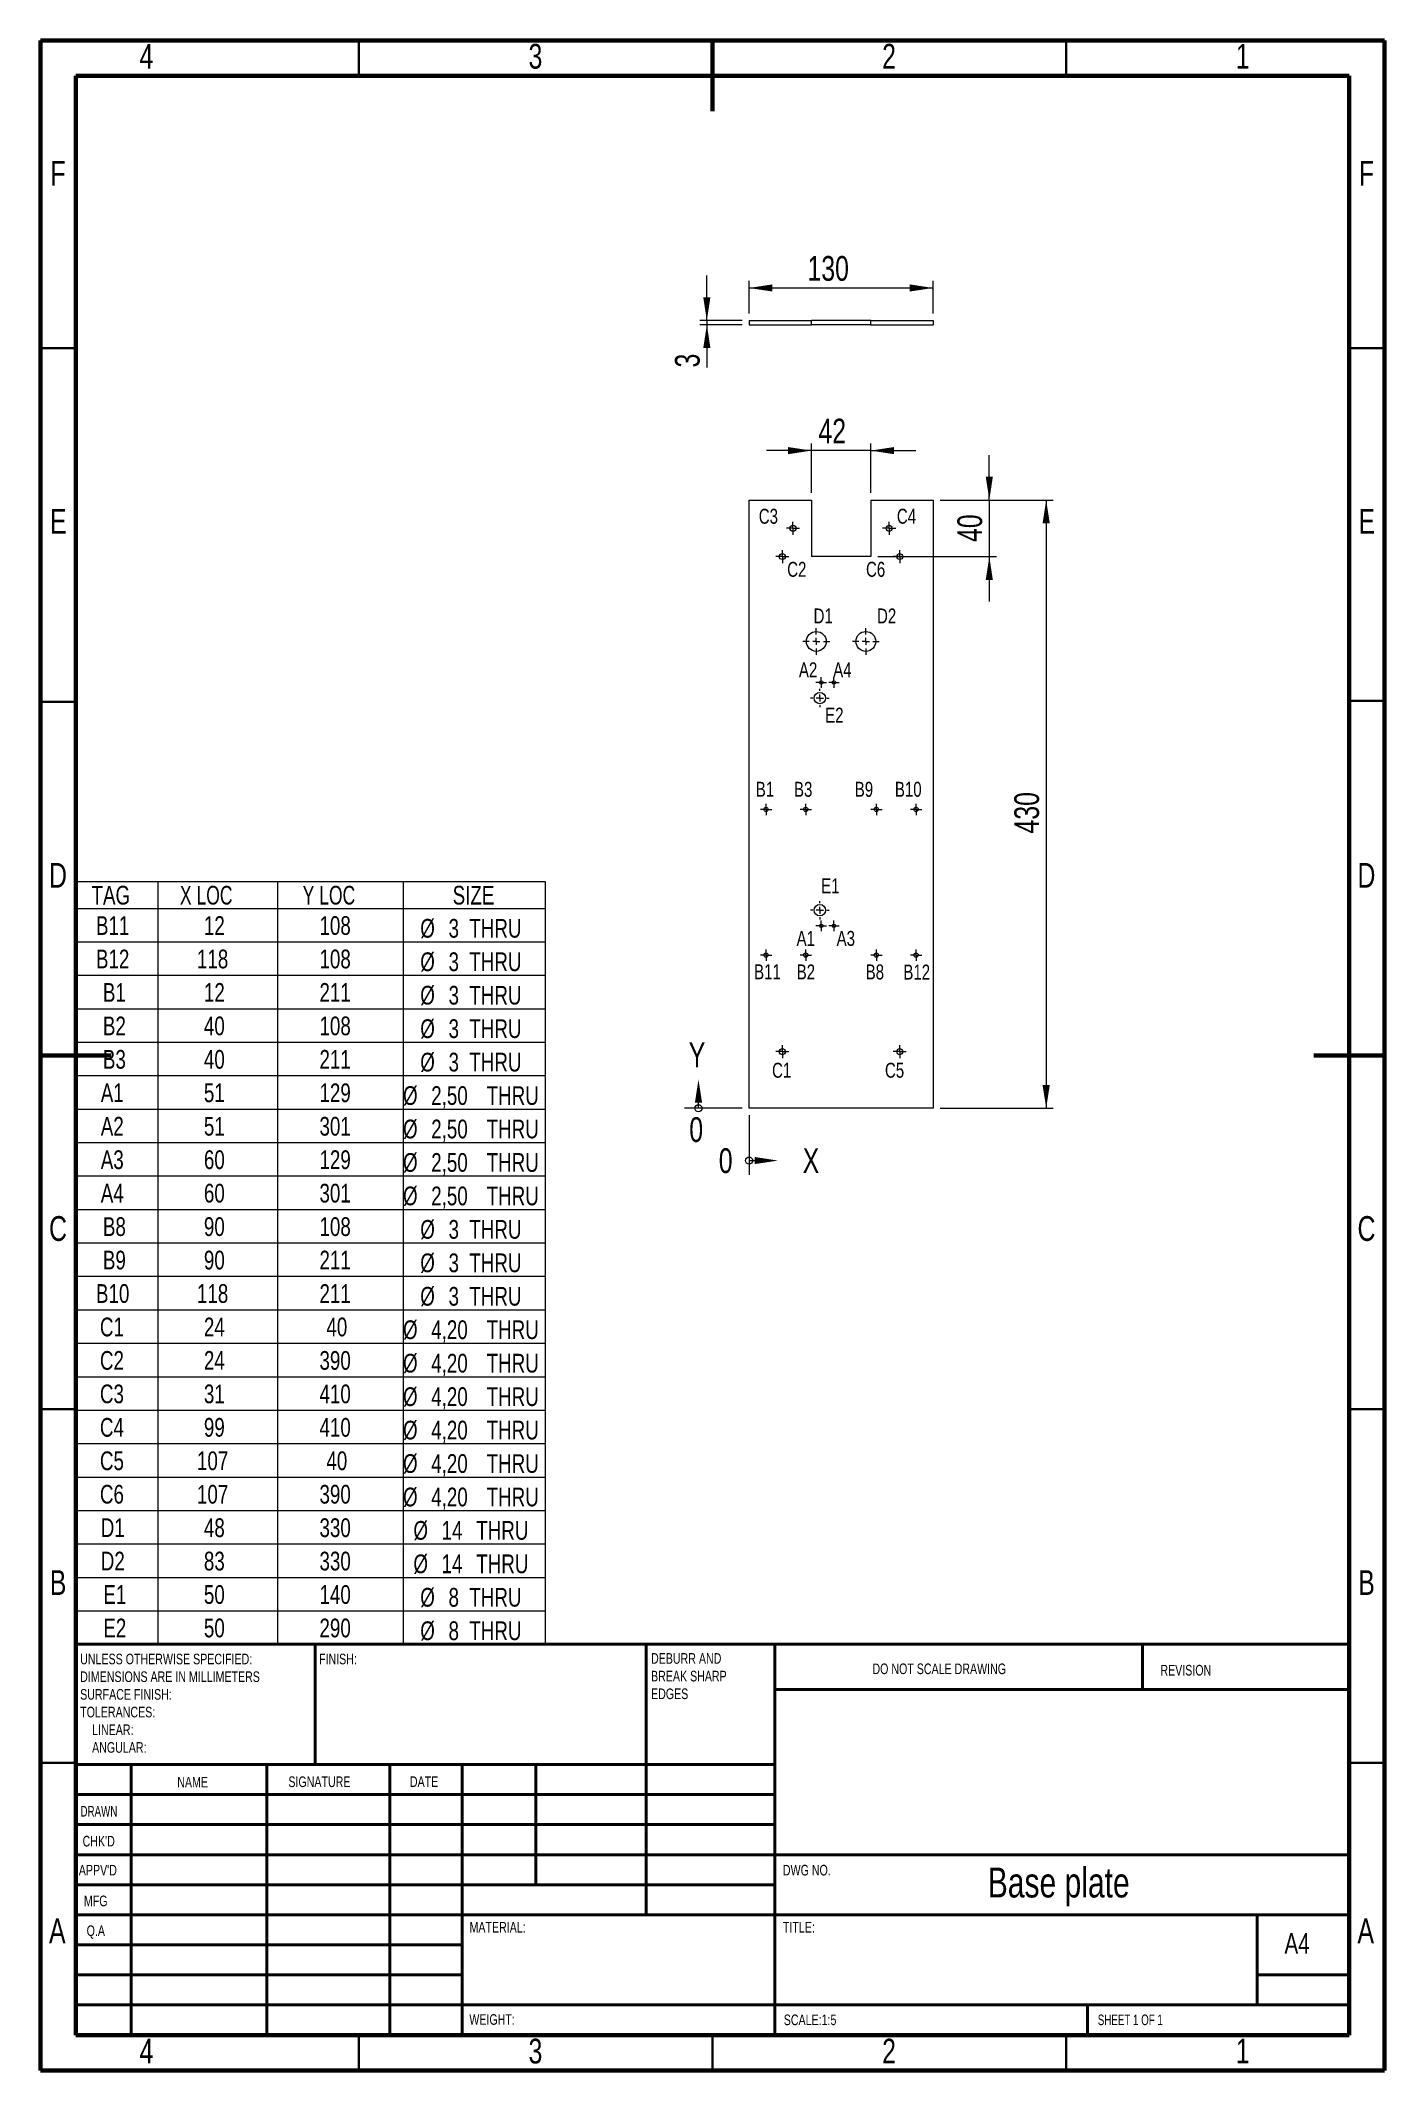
# Model space of a CAD drawing. Header units: millimetres. Extents: x 15 to 205, y 5 to 292.
import ezdxf

# ---------------------------------------------------------------- set-up
doc = ezdxf.new("R2010")
doc.units = ezdxf.units.MM
doc.styles.add('SLDTEXTSTYLE0', font='TXT', dxfattribs={"width": 0.75})
doc.styles.add('SLDTEXTSTYLE1', font='TXT', dxfattribs={"width": 0.686449})
doc.styles.add('SLDTEXTSTYLE2', font='TXT', dxfattribs={"width": 0.6875})
doc.styles.add('SLDTEXTSTYLE3', font='TXT', dxfattribs={"width": 0.7})
doc.dimstyles.new('SLDDIMSTYLE0', dxfattribs={"dimtxt": 3.5, "dimasz": 3.302, "dimexe": 0, "dimexo": 0.0625, "dimgap": 0.875, "dimtad": 1, "dimlfac": 5, "dimrnd": 1e-09, "dimzin": 12, "dimdsep": 46, "dimtxsty": 'SLDTEXTSTYLE0', "dimsah": 1, "dimcen": 0.09, "dimadec": 0, "dimazin": 3, "dimtfac": 1, "dimtofl": 0, "dimtmove": 0, "dimatfit": 3, "dimfxl": 1, "dimfrac": 2, "dimtolj": 1, "dimtzin": 12, "dimarcsym": 0})
doc.dimstyles.new('SLDDIMSTYLE1', dxfattribs={"dimtxt": 3.5, "dimasz": 3.302, "dimexe": 0, "dimexo": 0.0625, "dimgap": 0.875, "dimtad": 1, "dimlfac": 5, "dimrnd": 1e-09, "dimzin": 12, "dimdsep": 46, "dimtxsty": 'SLDTEXTSTYLE0', "dimsah": 1, "dimcen": 0.09, "dimadec": 0, "dimazin": 3, "dimtfac": 1, "dimtmove": 0, "dimatfit": 0, "dimfxl": 1, "dimfrac": 2, "dimtolj": 1, "dimtzin": 12, "dimarcsym": 0})

# ---------------------------------------------------------------- blocks, each defined once
blk = doc.blocks.new('SW_NOTE_0')
at = {"color": 0, "linetype": 'Continuous', "lineweight": 0, "char_height": 1.5, "attachment_point": 1, "style": 'SLDTEXTSTYLE0'}
for s, insert in [('UNLESS OTHERWISE SPECIFIED:', (0, 1.93)), ('DIMENSIONS ARE IN MILLIMETERS', (0, -0.57)), ('TOLERANCES:', (0, -5.57)), ('SURFACE FINISH:', (0, -3.07)), ('LINEAR:', (1.69, -8.07)), ('ANGULAR:', (1.69, -10.57))]:
    blk.add_mtext(s, dxfattribs=dict(at, insert=insert))
blk = doc.blocks.new('SW_NOTE_1')
at = {"color": 0, "linetype": 'Continuous', "lineweight": 0, "char_height": 1.5, "attachment_point": 1, "style": 'SLDTEXTSTYLE0'}
for s, insert in [('DEBURR AND', (0, 1.93)), ('BREAK SHARP', (0, -0.57)), ('EDGES', (0, -3.07))]:
    blk.add_mtext(s, dxfattribs=dict(at, insert=insert))
blk = doc.blocks.new('SW_TABLEANNOTATION_0')
at = {"color": 0, "linetype": 'Continuous', "lineweight": 0}
for p, q in [((0, 0), (0, -107.79)), ((66.41, 0), (0, 0)), ((11.59, 0), (11.59, -3.74)), ((28.49, 0), (28.49, -3.74)), ((46.24, 0), (46.24, -3.74)), ((66.41, -107.79), (66.41, 0)), ((0, -3.74), (66.41, -3.74)), ((11.59, -3.74), (11.59, -107.79)), ((28.49, -3.74), (28.49, -107.79)), ((46.24, -3.74), (46.24, -107.79)), ((0, -8.47), (66.41, -8.47)), ((0, -13.2), (66.41, -13.2)), ((0, -17.93), (66.41, -17.93)), ((0, -22.66), (66.41, -22.66)), ((0, -27.39), (66.41, -27.39)), ((0, -32.12), (66.41, -32.12)), ((0, -36.84), (66.41, -36.84)), ((0, -41.57), (66.41, -41.57)), ((0, -46.3), (66.41, -46.3)), ((0, -51.03), (66.41, -51.03)), ((0, -55.76), (66.41, -55.76)), ((0, -60.49), (66.41, -60.49)), ((0, -65.22), (66.41, -65.22)), ((0, -69.95), (66.41, -69.95)), ((0, -74.68), (66.41, -74.68)), ((0, -79.41), (66.41, -79.41)), ((0, -84.14), (66.41, -84.14)), ((0, -88.87), (66.41, -88.87)), ((0, -93.6), (66.41, -93.6)), ((0, -98.33), (66.41, -98.33)), ((0, -103.06), (66.41, -103.06)), ((0, -107.79), (66.41, -107.79))]:
    blk.add_line(p, q, dxfattribs=at)
at = {"color": 0, "linetype": 'Continuous', "lineweight": 0, "attachment_point": 1}
for s, insert, char_height, style in [('TAG', (2.2, -0.55), 2.646, 'SLDTEXTSTYLE0'), ('X LOC', (14.7, -0.55), 2.646, 'SLDTEXTSTYLE3'), ('Y LOC', (32.05, -0.55), 2.646, 'SLDTEXTSTYLE3'), ('SIZE', (53.26, -0.55), 2.646, 'SLDTEXTSTYLE0'), ('B11', (2.83, -4.84), 2.646, 'SLDTEXTSTYLE0'), ('12', (18.09, -4.84), 2.646, 'SLDTEXTSTYLE0'), ('108', (34.43, -4.84), 2.646, 'SLDTEXTSTYLE0'), ('%%c', (48.68, -5.23), 2.646, 'SLDTEXTSTYLE0'), ('3', (52.68, -5.23), 2.65, 'SLDTEXTSTYLE0'), ('THRU', (55.62, -5.23), 2.646, 'SLDTEXTSTYLE0'), ('B12', (2.83, -9.57), 2.646, 'SLDTEXTSTYLE0'), ('118', (17.11, -9.57), 2.646, 'SLDTEXTSTYLE0'), ('108', (34.43, -9.57), 2.646, 'SLDTEXTSTYLE0'), ('%%c', (48.68, -9.96), 2.646, 'SLDTEXTSTYLE0'), ('3', (52.68, -9.96), 2.65, 'SLDTEXTSTYLE0'), ('THRU', (55.62, -9.96), 2.646, 'SLDTEXTSTYLE0'), ('B1', (3.81, -14.3), 2.646, 'SLDTEXTSTYLE0'), ('12', (18.09, -14.3), 2.646, 'SLDTEXTSTYLE0'), ('211', (34.43, -14.3), 2.646, 'SLDTEXTSTYLE0'), ('%%c', (48.68, -14.69), 2.646, 'SLDTEXTSTYLE0'), ('3', (52.68, -14.69), 2.65, 'SLDTEXTSTYLE0'), ('THRU', (55.62, -14.69), 2.646, 'SLDTEXTSTYLE0'), ('B2', (3.81, -19.03), 2.646, 'SLDTEXTSTYLE0'), ('40', (18.09, -19.03), 2.646, 'SLDTEXTSTYLE0'), ('108', (34.43, -19.03), 2.646, 'SLDTEXTSTYLE0'), ('%%c', (48.68, -19.42), 2.646, 'SLDTEXTSTYLE0'), ('3', (52.68, -19.42), 2.65, 'SLDTEXTSTYLE0'), ('THRU', (55.62, -19.42), 2.646, 'SLDTEXTSTYLE0'), ('B3', (3.81, -23.76), 2.646, 'SLDTEXTSTYLE0'), ('40', (18.09, -23.76), 2.646, 'SLDTEXTSTYLE0'), ('211', (34.43, -23.76), 2.646, 'SLDTEXTSTYLE0'), ('%%c', (48.68, -24.15), 2.646, 'SLDTEXTSTYLE0'), ('3', (52.68, -24.15), 2.65, 'SLDTEXTSTYLE0'), ('THRU', (55.62, -24.15), 2.646, 'SLDTEXTSTYLE0'), ('A1', (3.51, -28.49), 2.646, 'SLDTEXTSTYLE0'), ('51', (18.09, -28.49), 2.646, 'SLDTEXTSTYLE0'), ('129', (34.43, -28.49), 2.646, 'SLDTEXTSTYLE0'), ('%%c', (46.24, -28.88), 2.646, 'SLDTEXTSTYLE0'), ('2,50', (50.23, -28.88), 2.646, 'SLDTEXTSTYLE0'), ('THRU', (58.07, -28.88), 2.646, 'SLDTEXTSTYLE0'), ('A2', (3.51, -33.22), 2.646, 'SLDTEXTSTYLE0'), ('51', (18.09, -33.22), 2.646, 'SLDTEXTSTYLE0'), ('301', (34.43, -33.22), 2.646, 'SLDTEXTSTYLE0'), ('%%c', (46.24, -33.61), 2.646, 'SLDTEXTSTYLE0'), ('2,50', (50.23, -33.61), 2.646, 'SLDTEXTSTYLE0'), ('THRU', (58.07, -33.61), 2.646, 'SLDTEXTSTYLE0'), ('A3', (3.51, -37.95), 2.646, 'SLDTEXTSTYLE0'), ('60', (18.09, -37.95), 2.646, 'SLDTEXTSTYLE0'), ('129', (34.43, -37.95), 2.646, 'SLDTEXTSTYLE0'), ('%%c', (46.24, -38.34), 2.646, 'SLDTEXTSTYLE0'), ('2,50', (50.23, -38.34), 2.646, 'SLDTEXTSTYLE0'), ('THRU', (58.07, -38.34), 2.646, 'SLDTEXTSTYLE0'), ('A4', (3.51, -42.68), 2.646, 'SLDTEXTSTYLE0'), ('60', (18.09, -42.68), 2.646, 'SLDTEXTSTYLE0'), ('301', (34.43, -42.68), 2.646, 'SLDTEXTSTYLE0'), ('%%c', (46.24, -43.07), 2.646, 'SLDTEXTSTYLE0'), ('2,50', (50.23, -43.07), 2.646, 'SLDTEXTSTYLE0'), ('THRU', (58.07, -43.07), 2.646, 'SLDTEXTSTYLE0'), ('B8', (3.81, -47.41), 2.646, 'SLDTEXTSTYLE0'), ('90', (18.09, -47.41), 2.646, 'SLDTEXTSTYLE0'), ('108', (34.43, -47.41), 2.646, 'SLDTEXTSTYLE0'), ('%%c', (48.68, -47.8), 2.646, 'SLDTEXTSTYLE0'), ('3', (52.68, -47.8), 2.65, 'SLDTEXTSTYLE0'), ('THRU', (55.62, -47.8), 2.646, 'SLDTEXTSTYLE0'), ('B9', (3.81, -52.14), 2.646, 'SLDTEXTSTYLE0'), ('90', (18.09, -52.14), 2.646, 'SLDTEXTSTYLE0'), ('211', (34.43, -52.14), 2.646, 'SLDTEXTSTYLE0'), ('%%c', (48.68, -52.53), 2.646, 'SLDTEXTSTYLE0'), ('3', (52.68, -52.53), 2.65, 'SLDTEXTSTYLE0'), ('THRU', (55.62, -52.53), 2.646, 'SLDTEXTSTYLE0'), ('B10', (2.83, -56.87), 2.646, 'SLDTEXTSTYLE0'), ('118', (17.11, -56.87), 2.646, 'SLDTEXTSTYLE0'), ('211', (34.43, -56.87), 2.646, 'SLDTEXTSTYLE0'), ('%%c', (48.68, -57.26), 2.646, 'SLDTEXTSTYLE0'), ('3', (52.68, -57.26), 2.65, 'SLDTEXTSTYLE0'), ('THRU', (55.62, -57.26), 2.646, 'SLDTEXTSTYLE0'), ('C1', (3.39, -61.6), 2.646, 'SLDTEXTSTYLE0'), ('24', (18.09, -61.6), 2.646, 'SLDTEXTSTYLE0'), ('40', (35.41, -61.6), 2.646, 'SLDTEXTSTYLE0'), ('%%c', (46.24, -61.99), 2.646, 'SLDTEXTSTYLE0'), ('4,20', (50.23, -61.99), 2.646, 'SLDTEXTSTYLE0'), ('THRU', (58.07, -61.99), 2.646, 'SLDTEXTSTYLE0'), ('C2', (3.39, -66.33), 2.646, 'SLDTEXTSTYLE0'), ('24', (18.09, -66.33), 2.646, 'SLDTEXTSTYLE0'), ('390', (34.43, -66.33), 2.646, 'SLDTEXTSTYLE0'), ('%%c', (46.24, -66.72), 2.646, 'SLDTEXTSTYLE0'), ('4,20', (50.23, -66.72), 2.646, 'SLDTEXTSTYLE0'), ('THRU', (58.07, -66.72), 2.646, 'SLDTEXTSTYLE0'), ('C3', (3.39, -71.06), 2.646, 'SLDTEXTSTYLE0'), ('31', (18.09, -71.06), 2.646, 'SLDTEXTSTYLE0'), ('410', (34.43, -71.06), 2.646, 'SLDTEXTSTYLE0'), ('%%c', (46.24, -71.45), 2.646, 'SLDTEXTSTYLE0'), ('4,20', (50.23, -71.45), 2.646, 'SLDTEXTSTYLE0'), ('THRU', (58.07, -71.45), 2.646, 'SLDTEXTSTYLE0'), ('C4', (3.39, -75.79), 2.646, 'SLDTEXTSTYLE0'), ('99', (18.09, -75.79), 2.646, 'SLDTEXTSTYLE0'), ('410', (34.43, -75.79), 2.646, 'SLDTEXTSTYLE0'), ('%%c', (46.24, -76.18), 2.646, 'SLDTEXTSTYLE0'), ('4,20', (50.23, -76.18), 2.646, 'SLDTEXTSTYLE0'), ('THRU', (58.07, -76.18), 2.646, 'SLDTEXTSTYLE0'), ('C5', (3.39, -80.52), 2.646, 'SLDTEXTSTYLE0'), ('107', (17.11, -80.52), 2.646, 'SLDTEXTSTYLE0'), ('40', (35.41, -80.52), 2.646, 'SLDTEXTSTYLE0'), ('%%c', (46.24, -80.91), 2.646, 'SLDTEXTSTYLE0'), ('4,20', (50.23, -80.91), 2.646, 'SLDTEXTSTYLE0'), ('THRU', (58.07, -80.91), 2.646, 'SLDTEXTSTYLE0'), ('C6', (3.39, -85.25), 2.646, 'SLDTEXTSTYLE0'), ('107', (17.11, -85.25), 2.646, 'SLDTEXTSTYLE0'), ('390', (34.43, -85.25), 2.646, 'SLDTEXTSTYLE0'), ('%%c', (46.24, -85.64), 2.646, 'SLDTEXTSTYLE0'), ('4,20', (50.23, -85.64), 2.646, 'SLDTEXTSTYLE0'), ('THRU', (58.07, -85.64), 2.646, 'SLDTEXTSTYLE0'), ('D1', (3.51, -89.98), 2.646, 'SLDTEXTSTYLE0'), ('48', (18.09, -89.98), 2.646, 'SLDTEXTSTYLE0'), ('330', (34.43, -89.98), 2.646, 'SLDTEXTSTYLE0'), ('%%c', (47.71, -90.36), 2.646, 'SLDTEXTSTYLE0'), ('14', (51.7, -90.36), 2.646, 'SLDTEXTSTYLE0'), ('THRU', (56.6, -90.36), 2.646, 'SLDTEXTSTYLE0'), ('D2', (3.51, -94.7), 2.646, 'SLDTEXTSTYLE0'), ('83', (18.09, -94.7), 2.646, 'SLDTEXTSTYLE0'), ('330', (34.43, -94.7), 2.646, 'SLDTEXTSTYLE0'), ('%%c', (47.71, -95.09), 2.646, 'SLDTEXTSTYLE0'), ('14', (51.7, -95.09), 2.646, 'SLDTEXTSTYLE0'), ('THRU', (56.6, -95.09), 2.646, 'SLDTEXTSTYLE0'), ('E1', (3.87, -99.43), 2.646, 'SLDTEXTSTYLE0'), ('50', (18.09, -99.43), 2.646, 'SLDTEXTSTYLE0'), ('140', (34.43, -99.43), 2.646, 'SLDTEXTSTYLE0'), ('%%c', (48.68, -99.82), 2.646, 'SLDTEXTSTYLE0'), ('8', (52.68, -99.82), 2.65, 'SLDTEXTSTYLE0'), ('THRU', (55.62, -99.82), 2.646, 'SLDTEXTSTYLE0'), ('E2', (3.87, -104.16), 2.646, 'SLDTEXTSTYLE0'), ('50', (18.09, -104.16), 2.646, 'SLDTEXTSTYLE0'), ('290', (34.43, -104.16), 2.646, 'SLDTEXTSTYLE0'), ('%%c', (48.68, -104.55), 2.646, 'SLDTEXTSTYLE0'), ('8', (52.68, -104.55), 2.65, 'SLDTEXTSTYLE0'), ('THRU', (55.62, -104.55), 2.646, 'SLDTEXTSTYLE0')]:
    blk.add_mtext(s, dxfattribs=dict(at, insert=insert, char_height=char_height, style=style))
blk = doc.blocks.new('_D')
at = {"color": 7, "linetype": 'Continuous', "lineweight": 0}
for p, q in [((142.18, 227.04), (158.18, 227.04)), ((157.18, 227.04), (157.18, 141.04)), ((142.18, 141.04), (158.18, 141.04))]:
    blk.add_line(p, q, dxfattribs=at)
for points in [[(157.18, 227.04), (156.67, 223.74), (157.69, 223.74)], [(157.18, 141.04), (157.69, 144.34), (156.67, 144.34)]]:
    blk.add_solid(points, dxfattribs=at)
at = {"color": 7, "linetype": 'Continuous', "lineweight": 0, "insert": (152.67, 179.89), "char_height": 3.5, "attachment_point": 1, "rotation": 90, "style": 'SLDTEXTSTYLE0'}
blk.add_mtext('430', dxfattribs=at)
blk = doc.blocks.new('_D_1')
at = {"color": 7, "linetype": 'Continuous', "lineweight": 0}
for p, q in [((123.98, 234.03), (117.63, 234.03)), ((123.98, 228.04), (123.98, 235.03)), ((132.38, 234.03), (123.98, 234.03)), ((132.38, 228.04), (132.38, 235.03)), ((132.38, 234.03), (138.73, 234.03))]:
    blk.add_line(p, q, dxfattribs=at)
for points in [[(123.98, 234.03), (120.68, 234.53), (120.68, 233.52)], [(132.38, 234.03), (135.68, 233.52), (135.68, 234.53)]]:
    blk.add_solid(points, dxfattribs=at)
at = {"color": 7, "linetype": 'Continuous', "lineweight": 0, "insert": (124.98, 238.54), "char_height": 3.5, "attachment_point": 1, "style": 'SLDTEXTSTYLE0'}
blk.add_mtext('42', dxfattribs=at)
blk = doc.blocks.new('_D_2')
at = {"color": 7, "linetype": 'Continuous', "lineweight": 0}
for p, q in [((149.14, 227.04), (149.14, 233.39)), ((142.18, 227.04), (150.14, 227.04)), ((149.14, 227.04), (149.14, 219.04)), ((133.38, 219.04), (150.14, 219.04)), ((149.14, 219.04), (149.14, 212.69))]:
    blk.add_line(p, q, dxfattribs=at)
for points in [[(149.14, 227.04), (149.64, 230.34), (148.63, 230.34)], [(149.14, 219.04), (148.63, 215.74), (149.64, 215.74)]]:
    blk.add_solid(points, dxfattribs=at)
at = {"color": 7, "linetype": 'Continuous', "lineweight": 0, "insert": (144.62, 221.11), "char_height": 3.5, "attachment_point": 1, "rotation": 90, "style": 'SLDTEXTSTYLE0'}
blk.add_mtext('40', dxfattribs=at)
blk = doc.blocks.new('SW_CENTERMARKSYMBOL_0')
at = {"color": 0, "linetype": 'Continuous', "lineweight": 0}
for p, q in [((-0.5, 0), (-0.8, 0)), ((0, 0), (-0.5, 0)), ((0, 0.5), (0, 0.8)), ((0, 0), (0, 0.5)), ((0, 0), (0, -0.5)), ((0, 0), (0.5, 0)), ((0.5, 0), (0.8, 0)), ((0, -0.5), (0, -0.8))]:
    blk.add_line(p, q, dxfattribs=at)
blk = doc.blocks.new('SW_CENTERMARKSYMBOL_1')
at = {"color": 0, "linetype": 'Continuous', "lineweight": 0}
for p, q in [((-0.5, 0), (-0.8, 0)), ((0, 0), (-0.5, 0)), ((0, 0.5), (0, 0.8)), ((0, 0), (0, 0.5)), ((0, 0), (0, -0.5)), ((0, 0), (0.5, 0)), ((0.5, 0), (0.8, 0)), ((0, -0.5), (0, -0.8))]:
    blk.add_line(p, q, dxfattribs=at)
blk = doc.blocks.new('SW_CENTERMARKSYMBOL_2')
at = {"color": 0, "linetype": 'Continuous', "lineweight": 0}
for p, q in [((-0.5, 0), (-0.8, 0)), ((0, 0), (-0.5, 0)), ((0, 0.5), (0, 0.8)), ((0, 0), (0, 0.5)), ((0, 0), (0, -0.5)), ((0, 0), (0.5, 0)), ((0.5, 0), (0.8, 0)), ((0, -0.5), (0, -0.8))]:
    blk.add_line(p, q, dxfattribs=at)
blk = doc.blocks.new('SW_CENTERMARKSYMBOL_3')
at = {"color": 0, "linetype": 'Continuous', "lineweight": 0}
for p, q in [((-0.5, 0), (-0.8, 0)), ((0, 0), (-0.5, 0)), ((0, 0.5), (0, 0.8)), ((0, 0), (0, 0.5)), ((0, 0), (0, -0.5)), ((0, 0), (0.5, 0)), ((0.5, 0), (0.8, 0)), ((0, -0.5), (0, -0.8))]:
    blk.add_line(p, q, dxfattribs=at)
blk = doc.blocks.new('SW_CENTERMARKSYMBOL_4')
at = {"color": 0, "linetype": 'Continuous', "lineweight": 0}
for p, q in [((-0.5, 0), (-0.8, 0)), ((0, 0), (-0.5, 0)), ((0, 0.5), (0, 0.8)), ((0, 0), (0, 0.5)), ((0, 0), (0, -0.5)), ((0, 0), (0.5, 0)), ((0.5, 0), (0.8, 0)), ((0, -0.5), (0, -0.8))]:
    blk.add_line(p, q, dxfattribs=at)
blk = doc.blocks.new('SW_CENTERMARKSYMBOL_5')
at = {"color": 0, "linetype": 'Continuous', "lineweight": 0}
for p, q in [((-0.5, 0), (-0.92, 0)), ((0, 0), (-0.5, 0)), ((0, 0.5), (0, 0.92)), ((0, 0), (0, 0.5)), ((0, 0), (0, -0.5)), ((0, 0), (0.5, 0)), ((0.5, 0), (0.92, 0)), ((0, -0.5), (0, -0.92))]:
    blk.add_line(p, q, dxfattribs=at)
blk = doc.blocks.new('SW_CENTERMARKSYMBOL_6')
at = {"color": 0, "linetype": 'Continuous', "lineweight": 0}
for p, q in [((-0.5, 0), (-0.8, 0)), ((0, 0), (-0.5, 0)), ((0, 0.5), (0, 0.8)), ((0, 0), (0, 0.5)), ((0, 0), (0, -0.5)), ((0, 0), (0.5, 0)), ((0.5, 0), (0.8, 0)), ((0, -0.5), (0, -0.8))]:
    blk.add_line(p, q, dxfattribs=at)
blk = doc.blocks.new('SW_CENTERMARKSYMBOL_7')
at = {"color": 0, "linetype": 'Continuous', "lineweight": 0}
for p, q in [((-0.5, 0), (-0.8, 0)), ((0, 0), (-0.5, 0)), ((0, 0.5), (0, 0.8)), ((0, 0), (0, 0.5)), ((0, 0), (0, -0.5)), ((0, 0), (0.5, 0)), ((0.5, 0), (0.8, 0)), ((0, -0.5), (0, -0.8))]:
    blk.add_line(p, q, dxfattribs=at)
blk = doc.blocks.new('SW_CENTERMARKSYMBOL_8')
at = {"color": 0, "linetype": 'Continuous', "lineweight": 0}
for p, q in [((-0.5, 0), (-0.92, 0)), ((0, 0), (-0.5, 0)), ((0, 0.5), (0, 0.92)), ((0, 0), (0, 0.5)), ((0, 0), (0, -0.5)), ((0, 0), (0.5, 0)), ((0.5, 0), (0.92, 0)), ((0, -0.5), (0, -0.92))]:
    blk.add_line(p, q, dxfattribs=at)
blk = doc.blocks.new('SW_CENTERMARKSYMBOL_9')
at = {"color": 0, "linetype": 'Continuous', "lineweight": 0}
for p, q in [((-0.5, 0), (-0.8, 0)), ((0, 0), (-0.5, 0)), ((0, 0.5), (0, 0.8)), ((0, 0), (0, 0.5)), ((0, 0), (0, -0.5)), ((0, 0), (0.5, 0)), ((0.5, 0), (0.8, 0)), ((0, -0.5), (0, -0.8))]:
    blk.add_line(p, q, dxfattribs=at)
blk = doc.blocks.new('SW_CENTERMARKSYMBOL_10')
at = {"color": 0, "linetype": 'Continuous', "lineweight": 0}
for p, q in [((-0.5, 0), (-0.92, 0)), ((0, 0), (-0.5, 0)), ((0, 0.5), (0, 0.92)), ((0, 0), (0, 0.5)), ((0, 0), (0, -0.5)), ((0, 0), (0.5, 0)), ((0.5, 0), (0.92, 0)), ((0, -0.5), (0, -0.92))]:
    blk.add_line(p, q, dxfattribs=at)
blk = doc.blocks.new('SW_CENTERMARKSYMBOL_11')
at = {"color": 0, "linetype": 'Continuous', "lineweight": 0}
for p, q in [((-0.5, 0), (-0.92, 0)), ((0, 0), (-0.5, 0)), ((0, 0.5), (0, 0.92)), ((0, 0), (0, 0.5)), ((0, 0), (0, -0.5)), ((0, 0), (0.5, 0)), ((0.5, 0), (0.92, 0)), ((0, -0.5), (0, -0.92))]:
    blk.add_line(p, q, dxfattribs=at)
blk = doc.blocks.new('SW_CENTERMARKSYMBOL_12')
at = {"color": 0, "linetype": 'Continuous', "lineweight": 0}
for p, q in [((-0.5, 0), (-0.92, 0)), ((0, 0), (-0.5, 0)), ((0, 0.5), (0, 0.92)), ((0, 0), (0, 0.5)), ((0, 0), (0, -0.5)), ((0, 0), (0.5, 0)), ((0.5, 0), (0.92, 0)), ((0, -0.5), (0, -0.92))]:
    blk.add_line(p, q, dxfattribs=at)
blk = doc.blocks.new('SW_CENTERMARKSYMBOL_13')
at = {"color": 0, "linetype": 'Continuous', "lineweight": 0}
for p, q in [((-0.5, 0), (-0.92, 0)), ((0, 0), (-0.5, 0)), ((0, 0.5), (0, 0.92)), ((0, 0), (0, 0.5)), ((0, 0), (0, -0.5)), ((0, 0), (0.5, 0)), ((0.5, 0), (0.92, 0)), ((0, -0.5), (0, -0.92))]:
    blk.add_line(p, q, dxfattribs=at)
blk = doc.blocks.new('SW_CENTERMARKSYMBOL_14')
at = {"color": 0, "linetype": 'Continuous', "lineweight": 0}
for p, q in [((-1, 0), (-1.9, 0)), ((0, 0), (-0.5, 0)), ((0, 1), (0, 1.9)), ((0, 0), (0, 0.5)), ((0, 0), (0, -0.5)), ((0, 0), (0.5, 0)), ((1, 0), (1.9, 0)), ((0, -1), (0, -1.9))]:
    blk.add_line(p, q, dxfattribs=at)
blk = doc.blocks.new('SW_CENTERMARKSYMBOL_15')
at = {"color": 0, "linetype": 'Continuous', "lineweight": 0}
for p, q in [((-1, 0), (-1.9, 0)), ((0, 0), (-0.5, 0)), ((0, 1), (0, 1.9)), ((0, 0), (0, 0.5)), ((0, 0), (0, -0.5)), ((0, 0), (0.5, 0)), ((1, 0), (1.9, 0)), ((0, -1), (0, -1.9))]:
    blk.add_line(p, q, dxfattribs=at)
blk = doc.blocks.new('SW_CENTERMARKSYMBOL_16')
at = {"color": 0, "linetype": 'Continuous', "lineweight": 0}
for p, q in [((-1, 0), (-1.3, 0)), ((0, 0), (-0.5, 0)), ((0, 1), (0, 1.3)), ((0, 0), (0, 0.5)), ((0, 0), (0, -0.5)), ((0, 0), (0.5, 0)), ((1, 0), (1.3, 0)), ((0, -1), (0, -1.3))]:
    blk.add_line(p, q, dxfattribs=at)
blk = doc.blocks.new('SW_CENTERMARKSYMBOL_17')
at = {"color": 0, "linetype": 'Continuous', "lineweight": 0}
for p, q in [((-0.5, 0), (-0.75, 0)), ((0, 0), (-0.5, 0)), ((0, 0.5), (0, 0.75)), ((0, 0), (0, 0.5)), ((0, 0), (0, -0.5)), ((0, 0), (0.5, 0)), ((0.5, 0), (0.75, 0)), ((0, -0.5), (0, -0.75))]:
    blk.add_line(p, q, dxfattribs=at)
blk = doc.blocks.new('SW_CENTERMARKSYMBOL_18')
at = {"color": 0, "linetype": 'Continuous', "lineweight": 0}
for p, q in [((-0.5, 0), (-0.75, 0)), ((0, 0), (-0.5, 0)), ((0, 0.5), (0, 0.75)), ((0, 0), (0, 0.5)), ((0, 0), (0, -0.5)), ((0, 0), (0.5, 0)), ((0.5, 0), (0.75, 0)), ((0, -0.5), (0, -0.75))]:
    blk.add_line(p, q, dxfattribs=at)
blk = doc.blocks.new('SW_CENTERMARKSYMBOL_19')
at = {"color": 0, "linetype": 'Continuous', "lineweight": 0}
for p, q in [((-1, 0), (-1.3, 0)), ((0, 0), (-0.5, 0)), ((0, 1), (0, 1.3)), ((0, 0), (0, 0.5)), ((0, 0), (0, -0.5)), ((0, 0), (0.5, 0)), ((1, 0), (1.3, 0)), ((0, -1), (0, -1.3))]:
    blk.add_line(p, q, dxfattribs=at)
blk = doc.blocks.new('SW_CENTERMARKSYMBOL_20')
at = {"color": 0, "linetype": 'Continuous', "lineweight": 0}
for p, q in [((-0.5, 0), (-0.75, 0)), ((0, 0), (-0.5, 0)), ((0, 0.5), (0, 0.75)), ((0, 0), (0, 0.5)), ((0, 0), (0, -0.5)), ((0, 0), (0.5, 0)), ((0.5, 0), (0.75, 0)), ((0, -0.5), (0, -0.75))]:
    blk.add_line(p, q, dxfattribs=at)
blk = doc.blocks.new('SW_CENTERMARKSYMBOL_21')
at = {"color": 0, "linetype": 'Continuous', "lineweight": 0}
for p, q in [((-0.5, 0), (-0.75, 0)), ((0, 0), (-0.5, 0)), ((0, 0.5), (0, 0.75)), ((0, 0), (0, 0.5)), ((0, 0), (0, -0.5)), ((0, 0), (0.5, 0)), ((0.5, 0), (0.75, 0)), ((0, -0.5), (0, -0.75))]:
    blk.add_line(p, q, dxfattribs=at)
blk = doc.blocks.new('SW_DATUMORIGIN_0')
at = {"color": 0, "linetype": 'Continuous', "lineweight": 0}
for p, q in [((-1, 1), (-9.16, 1)), ((-7.16, 1), (-7.16, 1.77)), ((0, 0), (0, -8.4)), ((0, -6.4), (0.77, -6.4))]:
    blk.add_line(p, q, dxfattribs=at)
for centre in [(-7.16, 1), (0, -6.4)]:
    blk.add_circle(centre, 0.5, dxfattribs=at)
for points in [[(-7.16, 5.07), (-7.67, 1.77), (-6.65, 1.77)], [(4.07, -6.4), (0.77, -5.89), (0.77, -6.9)]]:
    blk.add_solid(points, dxfattribs=at)
at = {"color": 0, "linetype": 'Continuous', "lineweight": 0, "char_height": 3.5, "attachment_point": 1, "style": 'SLDTEXTSTYLE0'}
for s, insert in [('Y', (-8.54, 10.3)), ('0', (-8.46, -0.27)), ('0', (-4.29, -4.66)), ('X', (7.57, -4.66))]:
    blk.add_mtext(s, dxfattribs=dict(at, insert=insert))
blk = doc.blocks.new('_D_3')
at = {"color": 7, "linetype": 'Continuous', "lineweight": 0}
for p, q in [((115.18, 253.42), (115.18, 258.02)), ((115.18, 257.02), (141.18, 257.02)), ((141.18, 253.42), (141.18, 258.02))]:
    blk.add_line(p, q, dxfattribs=at)
for points in [[(115.18, 257.02), (118.48, 256.52), (118.48, 257.53)], [(141.18, 257.02), (137.88, 257.53), (137.88, 256.52)]]:
    blk.add_solid(points, dxfattribs=at)
at = {"color": 7, "linetype": 'Continuous', "lineweight": 0, "insert": (123.43, 261.54), "char_height": 3.5, "attachment_point": 1, "style": 'SLDTEXTSTYLE0'}
blk.add_mtext('130', dxfattribs=at)
blk = doc.blocks.new('_D_4')
at = {"color": 7, "linetype": 'Continuous', "lineweight": 0}
for p, q in [((109.2, 252.42), (109.2, 258.77)), ((114.18, 252.42), (108.2, 252.42)), ((114.18, 251.82), (108.2, 251.82)), ((109.2, 252.42), (109.2, 251.82)), ((109.2, 251.82), (109.2, 245.78))]:
    blk.add_line(p, q, dxfattribs=at)
for points in [[(109.2, 252.42), (109.71, 255.72), (108.69, 255.72)], [(109.2, 251.82), (108.69, 248.52), (109.71, 248.52)]]:
    blk.add_solid(points, dxfattribs=at)
at = {"color": 7, "linetype": 'Continuous', "lineweight": 0, "insert": (104.69, 245.78), "char_height": 3.5, "attachment_point": 1, "rotation": 90, "style": 'SLDTEXTSTYLE0'}
blk.add_mtext('3', dxfattribs=at)

msp = doc.modelspace()

# ---------------------------------------------------------------- linework, layer by layer
at = {"color": 7, "linetype": 'Continuous', "lineweight": 60}
for p, q in [((205, 292), (15, 292)), ((15, 292), (15, 5)), ((110, 282), (110, 292)), ((205, 5), (205, 292)), ((20, 287), (200, 287)), ((20, 10), (20, 287)), ((200, 287), (200, 10)), ((15, 148.5), (25, 148.5)), ((195, 148.5), (205, 148.5)), ((20, 10), (200, 10)), ((15, 5), (205, 5))]:
    msp.add_line(p, q, dxfattribs=at)
at = {"color": 7, "linetype": 'Continuous', "lineweight": 30}
for p, q in [((60, 287), (60, 292)), ((160, 287), (160, 292)), ((20, 248.5), (15, 248.5)), ((200, 248.5), (205, 248.5)), ((20, 198.5), (15, 198.5)), ((200, 198.6509), (205, 198.6509)), ((20, 98.5), (15, 98.5)), ((200, 98.5), (205, 98.5)), ((20, 48.5), (15, 48.5)), ((200, 48.5), (205, 48.5)), ((60, 10), (60, 5)), ((110, 10), (110, 5)), ((160, 10), (160, 5))]:
    msp.add_line(p, q, dxfattribs=at)
at = {"color": 7, "linetype": 'Continuous', "lineweight": 15}
for p, q in [((115.1783, 252.4176), (115.1783, 251.8176)), ((115.1783, 252.4176), (123.9783, 252.4176)), ((115.1783, 251.8176), (123.9783, 251.8176)), ((123.9783, 251.8176), (123.9783, 252.4176)), ((132.3783, 252.4176), (123.9783, 252.4176)), ((132.3783, 251.8176), (123.9783, 251.8176)), ((132.3783, 251.8176), (132.3783, 252.4176)), ((132.3783, 252.4176), (141.1783, 252.4176)), ((132.3783, 251.8176), (141.1783, 251.8176)), ((141.1783, 252.4176), (141.1783, 251.8176)), ((115.1783, 141.0429), (115.1783, 227.0429)), ((115.1783, 227.0429), (123.9783, 227.0429)), ((123.9783, 227.0429), (123.9783, 219.0429)), ((132.3783, 227.0429), (132.3783, 219.0429)), ((132.3783, 227.0429), (141.1783, 227.0429)), ((141.1783, 227.0429), (141.1783, 141.0429)), ((132.3783, 219.0429), (123.9783, 219.0429)), ((141.1783, 141.0429), (115.1783, 141.0429))]:
    msp.add_line(p, q, dxfattribs=at)
at = {"color": 7, "linetype": 'Continuous', "lineweight": 40}
for p, q in [((20, 65.25), (200, 65.25)), ((20, 65.25), (20, 10)), ((53.8, 48.25), (53.8, 65.25)), ((100.6, 65.25), (100.6, 27)), ((118.8, 65.25), (118.8, 10)), ((170.8, 58.875), (170.8, 65.25)), ((200, 58.875), (118.8, 58.875)), ((118.8, 48.25), (20, 48.25)), ((27.8, 48.25), (27.8, 10)), ((46.991, 48.25), (46.991, 10)), ((64.3989, 48.25), (64.3989, 10)), ((74.6, 10), (74.6, 48.25)), ((85, 31.25), (85, 48.25)), ((118.8, 44), (20, 44)), ((118.8, 39.75), (20, 39.75)), ((200, 35.5), (20, 35.5)), ((118.8, 31.25), (20, 31.25)), ((74.6, 27), (20, 27)), ((74.6, 27), (200, 27)), ((187, 14.25), (187, 27)), ((74.6, 22.7499), (20, 22.7499)), ((74.6, 18.5), (20, 18.5)), ((200, 18.5), (187, 18.5)), ((20, 14.25), (200, 14.25)), ((163, 10), (163, 14.25))]:
    msp.add_line(p, q, dxfattribs=at)
at = {"color": 7, "linetype": 'Continuous', "lineweight": 15}
for centre, radius in [((121.3783, 223.0429), 0.42), ((134.9783, 223.0429), 0.42), ((119.8783, 219.0429), 0.42), ((136.4783, 219.0429), 0.42), ((124.6783, 207.0429), 1.4), ((131.6783, 207.0429), 1.4), ((125.3783, 201.2429), 0.25), ((127.1783, 201.2429), 0.25), ((125.1783, 199.0429), 0.8), ((117.5683, 183.2929), 0.3), ((123.1883, 183.2929), 0.3), ((133.1683, 183.2929), 0.3), ((138.7883, 183.2929), 0.3), ((125.1783, 169.0429), 0.8), ((125.3783, 166.8429), 0.25), ((127.1783, 166.8429), 0.25), ((117.5683, 162.6929), 0.3), ((123.1883, 162.6929), 0.3), ((133.1683, 162.6929), 0.3), ((138.7883, 162.6929), 0.3), ((119.8783, 149.0429), 0.42), ((136.4783, 149.0429), 0.42)]:
    msp.add_circle(centre, radius, dxfattribs=at)

# ---------------------------------------------------------------- block references
at = {"color": 7, "linetype": 'Continuous', "lineweight": 0}
for name, p in [('SW_CENTERMARKSYMBOL_8', (121.3783, 223.0429)), ('SW_CENTERMARKSYMBOL_5', (134.9783, 223.0429)), ('SW_CENTERMARKSYMBOL_10', (119.8783, 219.0429)), ('SW_CENTERMARKSYMBOL_11', (136.4783, 219.0429)), ('SW_CENTERMARKSYMBOL_14', (124.6783, 207.0429)), ('SW_CENTERMARKSYMBOL_15', (131.6783, 207.0429)), ('SW_CENTERMARKSYMBOL_20', (125.3783, 201.2429)), ('SW_CENTERMARKSYMBOL_21', (127.1783, 201.2429)), ('SW_CENTERMARKSYMBOL_19', (125.1783, 199.0429)), ('SW_CENTERMARKSYMBOL_0', (117.5683, 183.2929)), ('SW_CENTERMARKSYMBOL_1', (123.1883, 183.2929)), ('SW_CENTERMARKSYMBOL_7', (133.1683, 183.2929)), ('SW_CENTERMARKSYMBOL_9', (138.7883, 183.2929)), ('SW_TABLEANNOTATION_0', (20, 173.039)), ('SW_CENTERMARKSYMBOL_16', (125.1783, 169.0429)), ('SW_CENTERMARKSYMBOL_17', (125.3783, 166.8429)), ('SW_CENTERMARKSYMBOL_18', (127.1783, 166.8429)), ('SW_CENTERMARKSYMBOL_2', (117.5683, 162.6929)), ('SW_CENTERMARKSYMBOL_3', (123.1883, 162.6929)), ('SW_CENTERMARKSYMBOL_4', (133.1683, 162.6929)), ('SW_CENTERMARKSYMBOL_6', (138.7883, 162.6929)), ('SW_DATUMORIGIN_0', (115.1783, 140.0429)), ('SW_CENTERMARKSYMBOL_13', (119.8783, 149.0429)), ('SW_CENTERMARKSYMBOL_12', (136.4783, 149.0429)), ('SW_NOTE_0', (20.5937, 61.9874)), ('SW_NOTE_1', (101.3092, 62.0695))]:
    msp.add_blockref(name, p, dxfattribs=at)

# ---------------------------------------------------------------- texts
for s, insert, char_height, attachment_point, style in [('4', (29.9648, 291.5383), 3.5, 2, 'SLDTEXTSTYLE0'), ('3', (84.9648, 291.5383), 3.5, 2, 'SLDTEXTSTYLE0'), ('2', (134.9648, 291.5383), 3.5, 2, 'SLDTEXTSTYLE0'), ('1', (184.9648, 291.5383), 3.5, 2, 'SLDTEXTSTYLE0'), ('F', (17.4635, 274.9793), 3.5, 2, 'SLDTEXTSTYLE0'), ('F', (202.4635, 274.9793), 3.5, 2, 'SLDTEXTSTYLE0'), ('E', (17.5061, 225.7883), 3.5, 2, 'SLDTEXTSTYLE0'), ('C3', (116.5453, 225.8013), 2.11667, 1, 'SLDTEXTSTYLE0'), ('C4', (136.07, 225.8013), 2.11667, 1, 'SLDTEXTSTYLE0'), ('E', (202.5061, 225.7883), 3.5, 2, 'SLDTEXTSTYLE0'), ('C2', (120.5661, 218.3003), 2.11667, 1, 'SLDTEXTSTYLE0'), ('C6', (131.7067, 218.3003), 2.11667, 1, 'SLDTEXTSTYLE0'), ('D1', (124.2908, 211.7061), 2.11667, 1, 'SLDTEXTSTYLE0'), ('D2', (133.261, 211.7061), 2.11667, 1, 'SLDTEXTSTYLE0'), ('A2', (122.2172, 204.0889), 2.11667, 1, 'SLDTEXTSTYLE0'), ('A4', (127.0659, 204.0876), 2.11667, 1, 'SLDTEXTSTYLE0'), ('E2', (125.9284, 197.6846), 2.11667, 1, 'SLDTEXTSTYLE0'), ('B1', (116.1168, 187.1977), 2.11667, 1, 'SLDTEXTSTYLE0'), ('B3', (121.5218, 187.1977), 2.11667, 1, 'SLDTEXTSTYLE0'), ('B9', (130.1153, 187.1977), 2.11667, 1, 'SLDTEXTSTYLE0'), ('B10', (135.7888, 187.1977), 2.11667, 1, 'SLDTEXTSTYLE0'), ('D', (17.4599, 175.7293), 3.5, 2, 'SLDTEXTSTYLE0'), ('D', (202.4599, 175.7293), 3.5, 2, 'SLDTEXTSTYLE0'), ('E1', (125.3645, 173.5463), 2.11667, 1, 'SLDTEXTSTYLE0'), ('A1', (121.8879, 166.1194), 2.11667, 1, 'SLDTEXTSTYLE0'), ('A3', (127.5505, 166.1183), 2.11667, 1, 'SLDTEXTSTYLE0'), ('B11', (115.8761, 161.395), 2.11667, 1, 'SLDTEXTSTYLE0'), ('B2', (121.9083, 161.3757), 2.11667, 1, 'SLDTEXTSTYLE0'), ('B8', (131.6596, 161.3757), 2.11667, 1, 'SLDTEXTSTYLE0'), ('B12', (136.9881, 161.3565), 2.11667, 1, 'SLDTEXTSTYLE0'), ('C1', (118.4224, 147.471), 2.11667, 1, 'SLDTEXTSTYLE0'), ('C5', (134.3869, 147.471), 2.11667, 1, 'SLDTEXTSTYLE0'), ('C', (17.4635, 125.7883), 3.5, 2, 'SLDTEXTSTYLE0'), ('C', (202.4635, 125.7883), 3.5, 2, 'SLDTEXTSTYLE0'), ('B', (17.4733, 75.7293), 3.5, 2, 'SLDTEXTSTYLE0'), ('B', (202.4733, 75.7293), 3.5, 2, 'SLDTEXTSTYLE0'), ('FINISH:', (54.3713, 63.9193), 1.5, 1, 'SLDTEXTSTYLE0'), ('DO NOT SCALE DRAWING', (132.6146, 62.533), 1.5, 1, 'SLDTEXTSTYLE0'), ('REVISION', (173.3276, 62.3349), 1.5, 1, 'SLDTEXTSTYLE0'), ('NAME', (34.3222, 46.5015), 1.5, 1, 'SLDTEXTSTYLE0'), ('SIGNATURE', (50.0336, 46.5618), 1.5, 1, 'SLDTEXTSTYLE0'), ('DATE', (67.2147, 46.5762), 1.5, 1, 'SLDTEXTSTYLE0'), ('DRAWN', (20.6434, 42.3848), 1.5, 1, 'SLDTEXTSTYLE1'), ("CHK'D", (20.9392, 38.1619), 1.5, 1, 'SLDTEXTSTYLE0'), ("APPV'D", (20.4017, 34.0659), 1.5, 1, 'SLDTEXTSTYLE0'), ('DWG NO.', (119.953, 34.0659), 1.5, 1, 'SLDTEXTSTYLE0'), ('Base plate', (158.953, 33.6858), 4.23333, 2, 'SLDTEXTSTYLE0'), ('MFG', (21.124, 29.7158), 1.5, 1, 'SLDTEXTSTYLE0'), ('A', (17.3602, 26.4793), 3.5, 2, 'SLDTEXTSTYLE0'), ('MATERIAL:', (75.6459, 25.9861), 1.5, 1, 'SLDTEXTSTYLE0'), ('TITLE:', (119.953, 25.9861), 1.5, 1, 'SLDTEXTSTYLE0'), ('A', (202.3602, 26.4793), 3.5, 2, 'SLDTEXTSTYLE0'), ('Q.A', (21.509, 25.5047), 1.5, 1, 'SLDTEXTSTYLE0'), ('A4', (190.8712, 24.4064), 2.91042, 1, 'SLDTEXTSTYLE0'), ('WEIGHT:', (75.6178, 12.9493), 1.4986, 1, 'SLDTEXTSTYLE0'), ('SCALE:1:5', (120.074, 12.9001), 1.5, 1, 'SLDTEXTSTYLE0'), ('SHEET 1 OF 1', (164.4783, 12.9001), 1.5, 1, 'SLDTEXTSTYLE2'), ('4', (29.9648, 9.4793), 3.5, 2, 'SLDTEXTSTYLE0'), ('3', (84.9648, 9.4793), 3.5, 2, 'SLDTEXTSTYLE0'), ('2', (134.9648, 9.4793), 3.5, 2, 'SLDTEXTSTYLE0'), ('1', (184.9648, 9.4793), 3.5, 2, 'SLDTEXTSTYLE0')]:
    msp.add_mtext(s, dxfattribs=dict(at, insert=insert, char_height=char_height, attachment_point=attachment_point, style=style))

# ---------------------------------------------------------------- dimensions: what is measured, and where the dimension line sits
for base, p1, p2, dimstyle, picture, middle in [((141.1783, 257.0246), (115.1783, 252.4176), (141.1783, 252.4176), 'SLDDIMSTYLE0', '_D_3', (127.3116, 257.0246)), ((123.9783, 234.0269), (132.3783, 227.0429), (123.9783, 227.0429), 'SLDDIMSTYLE1', '_D_1', (127.5663, 234.0269))]:
    dim = msp.add_linear_dim(base=base, p1=p1, p2=p2, dimstyle=dimstyle, dxfattribs=at)
    dim.commit()
    dim.dimension.update_dxf_attribs({"geometry": picture, "text_midpoint": middle, "dimtype": 160})
for base, p1, p2, dimstyle, picture, middle in [((109.2009, 251.8176), (115.1783, 252.4176), (115.1783, 251.8176), 'SLDDIMSTYLE1', '_D_4', (109.2009, 247.0697)), ((149.1353, 219.0429), (141.1783, 227.0429), (132.3783, 219.0429), 'SLDDIMSTYLE1', '_D_2', (149.1353, 223.696)), ((157.1783, 141.0429), (141.1783, 227.0429), (141.1783, 141.0429), 'SLDDIMSTYLE0', '_D', (157.1783, 183.7688))]:
    dim = msp.add_linear_dim(base=base, p1=p1, p2=p2, angle=90, dimstyle=dimstyle, dxfattribs=at)
    dim.commit()
    dim.dimension.update_dxf_attribs({"geometry": picture, "text_midpoint": middle, "dimtype": 160})

doc.saveas('drawing.dxf')
